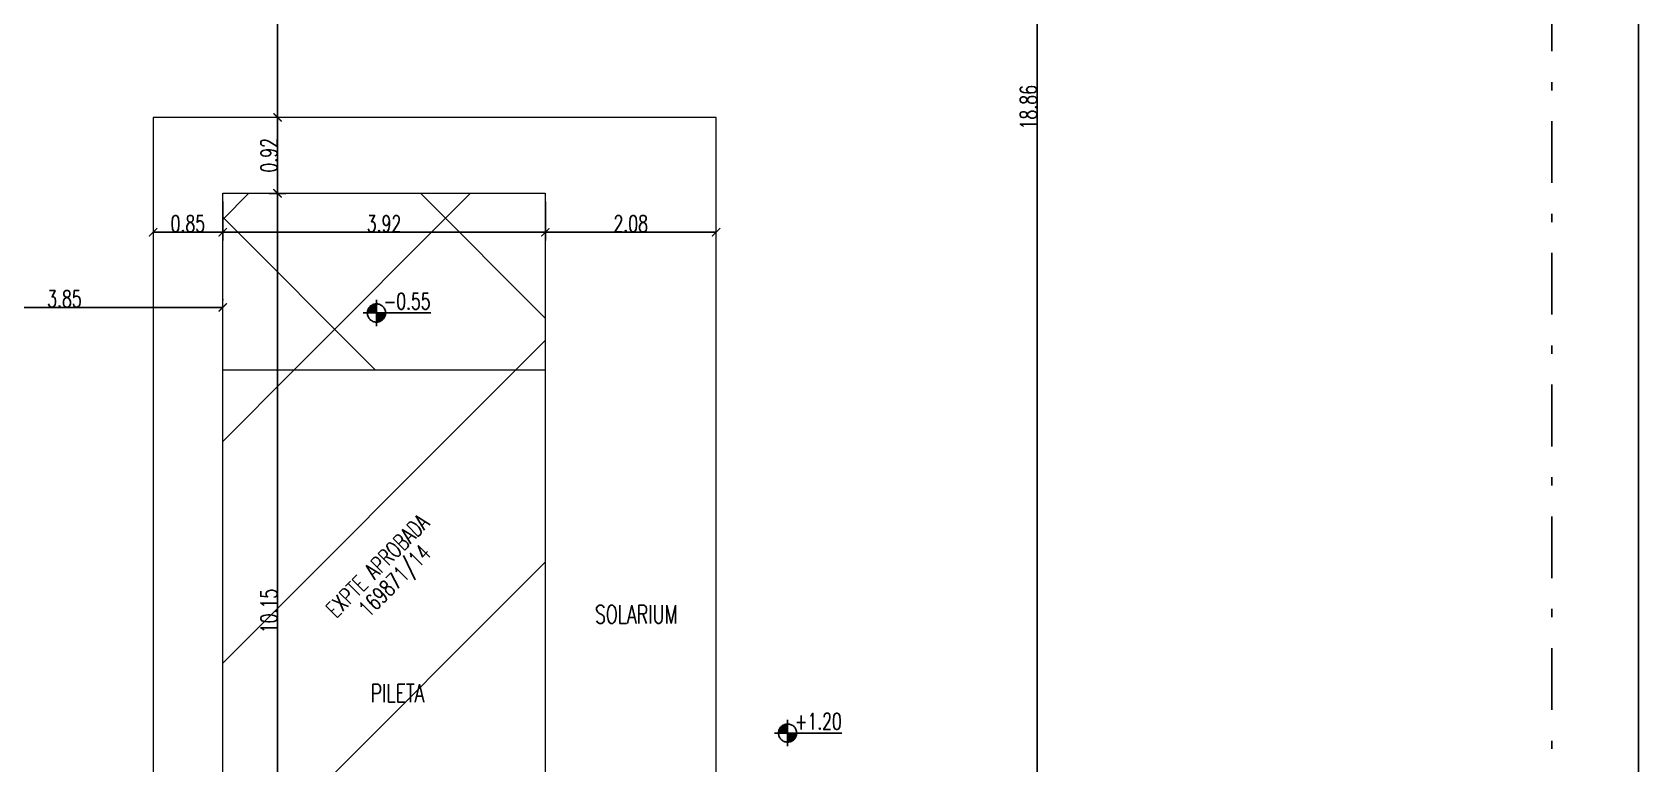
# Model space of a CAD drawing. Header units: millimetres. Extents: x 237 to 802, y 86 to 296.
# Drawn here: x 362.72 to 382.34, y 134.62 to 143.51 of the extents above; entities that cross this region are included whole.
import ezdxf

# ---------------------------------------------------------------- set-up
doc = ezdxf.new("R2010")
doc.units = ezdxf.units.MM
doc.linetypes.add('2040-Superposicion Puentes 20-21-22 con cintas TDC-023-024-025$0$DASHDOT2', pattern=[0.5, 0.25, -0.125, 0, -0.125])
doc.linetypes.add('CENTER', pattern=[50.8, 31.75, -6.35, 6.35, -6.35])
doc.layers.get('Defpoints').update_dxf_attribs({"color": 254})
for name, color, linetype in [('02', 1, 'Continuous'), ('04', 2, 'Continuous'), ('texto', 1, 'Continuous')]:
    doc.layers.add(name, color=color, linetype=linetype)
doc.layers.add('06-SOLADOS', color=9, linetype='Continuous', lineweight=25)
doc.styles.add('GRAL', font='romans.shx', dxfattribs={"width": 0.7})
doc.dimstyles.new('C-100-2', dxfattribs={"dimscale": 0, "dimtxt": 0.2, "dimasz": 0.1, "dimexe": 0.1, "dimexo": 0.1, "dimgap": 0.005, "dimtad": 1, "dimzin": 0, "dimdsep": 46, "dimtxsty": 'GRAL', "dimblk1": 'ARCHTICK', "dimblk2": 'ARCHTICK', "dimsah": 1, "dimcen": 0, "dimclrd": 9, "dimclre": 9, "dimclrt": 1, "dimazin": 0, "dimtfac": 1, "dimtofl": 0, "dimtmove": 0, "dimatfit": 2, "dimldrblk": 'ARCHTICK', "dimfxl": 0, "dimtolj": 1, "dimtzin": 0, "dimarcsym": 0})

# ---------------------------------------------------------------- blocks, each defined once
blk = doc.blocks.new('_ArchTick')
at = {"color": 0, "linetype": 'ByBlock', "const_width": 0.15}
blk.add_lwpolyline([(-0.5, -0.5), (0.5, 0.5)], dxfattribs=at)
blk = doc.blocks.new('*D16')
at = {"color": 9, "lineweight": -2}
for p, q in [((365.035, 141.449), (365.035, 140.976)), ((368.956, 141.449), (368.956, 140.976)), ((365.035, 141.076), (368.956, 141.076))]:
    blk.add_line(p, q, dxfattribs=at)
at = {"layer": 'Defpoints', "color": 0}
for p in [(365.035, 141.549), (368.956, 141.549), (368.956, 141.076)]:
    blk.add_point(p, dxfattribs=at)
at = {"color": 9, "lineweight": -2, "xscale": 0.1, "yscale": 0.1, "zscale": 0.1, "rotation": 180}
blk.add_blockref('_ArchTick', (365.035, 141.076), dxfattribs=at)
at = {"color": 9, "lineweight": -2, "xscale": 0.1, "yscale": 0.1, "zscale": 0.1}
blk.add_blockref('_ArchTick', (368.956, 141.076), dxfattribs=at)
at = {"color": 1, "insert": (366.995, 141.181), "char_height": 0.2, "attachment_point": 5, "style": 'GRAL'}
blk.add_mtext('\\A1;3.92', dxfattribs=at)
blk = doc.blocks.new('*D17')
at = {"color": 9, "lineweight": -2}
for p, q in [((365.6, 141.549), (365.801, 141.549)), ((365.701, 141.549), (365.701, 131.401)), ((365.6, 131.401), (365.801, 131.401))]:
    blk.add_line(p, q, dxfattribs=at)
at = {"layer": 'Defpoints', "color": 0}
for p in [(365.5, 141.549), (365.5, 131.401), (365.701, 131.401)]:
    blk.add_point(p, dxfattribs=at)
at = {"color": 9, "lineweight": -2, "xscale": 0.1, "yscale": 0.1, "zscale": 0.1}
for p, rotation in [((365.701, 141.549), 90), ((365.701, 131.401), 270)]:
    blk.add_blockref('_ArchTick', p, dxfattribs=dict(at, rotation=rotation))
at = {"color": 1, "insert": (365.596, 136.475), "char_height": 0.2, "attachment_point": 5, "rotation": 90, "style": 'GRAL'}
blk.add_mtext('\\A1;10.15', dxfattribs=at)
blk = doc.blocks.new('*D18')
at = {"color": 9, "lineweight": -2}
blk.add_line((365.701, 141.549), (365.701, 142.472), dxfattribs=at)
at = {"layer": 'Defpoints', "color": 0}
for p in [(365.701, 142.472), (365.701, 142.472), (365.701, 141.549)]:
    blk.add_point(p, dxfattribs=at)
at = {"color": 9, "lineweight": -2, "xscale": 0.1, "yscale": 0.1, "zscale": 0.1}
for p, rotation in [((365.701, 142.472), 90), ((365.701, 141.549), 270)]:
    blk.add_blockref('_ArchTick', p, dxfattribs=dict(at, rotation=rotation))
at = {"color": 1, "insert": (365.596, 142.011), "char_height": 0.2, "attachment_point": 5, "rotation": 90, "style": 'GRAL'}
blk.add_mtext('\\A1;0.92', dxfattribs=at)
blk = doc.blocks.new('*D19')
at = {"color": 9, "lineweight": -2}
blk.add_line((365.035, 141.076), (364.188, 141.076), dxfattribs=at)
at = {"layer": 'Defpoints', "color": 0}
for p in [(364.188, 141.076), (364.188, 141.076), (365.035, 141.076)]:
    blk.add_point(p, dxfattribs=at)
at = {"color": 9, "lineweight": -2, "xscale": 0.1, "yscale": 0.1, "zscale": 0.1, "rotation": 180}
blk.add_blockref('_ArchTick', (364.188, 141.076), dxfattribs=at)
at = {"color": 9, "lineweight": -2, "xscale": 0.1, "yscale": 0.1, "zscale": 0.1}
blk.add_blockref('_ArchTick', (365.035, 141.076), dxfattribs=at)
at = {"color": 1, "insert": (364.611, 141.181), "char_height": 0.2, "attachment_point": 5, "style": 'GRAL'}
blk.add_mtext('\\A1;0.85', dxfattribs=at)
blk = doc.blocks.new('*D20')
at = {"color": 9, "lineweight": -2}
blk.add_line((368.956, 141.076), (371.032, 141.076), dxfattribs=at)
at = {"layer": 'Defpoints', "color": 0}
for p in [(368.956, 141.076), (371.032, 141.076), (371.032, 141.076)]:
    blk.add_point(p, dxfattribs=at)
at = {"color": 9, "lineweight": -2, "xscale": 0.1, "yscale": 0.1, "zscale": 0.1, "rotation": 180}
blk.add_blockref('_ArchTick', (368.956, 141.076), dxfattribs=at)
at = {"color": 9, "lineweight": -2, "xscale": 0.1, "yscale": 0.1, "zscale": 0.1}
blk.add_blockref('_ArchTick', (371.032, 141.076), dxfattribs=at)
at = {"color": 1, "insert": (369.994, 141.181), "char_height": 0.2, "attachment_point": 5, "style": 'GRAL'}
blk.add_mtext('\\A1;2.08', dxfattribs=at)
blk = doc.blocks.new('*D35')
at = {"color": 9, "lineweight": -2}
for p, q in [((381.288, 152.025), (382.343, 152.025)), ((382.243, 152.025), (382.243, 105.615)), ((381.288, 105.615), (382.343, 105.615))]:
    blk.add_line(p, q, dxfattribs=at)
at = {"layer": 'Defpoints', "color": 0}
for p in [(381.188, 152.025), (381.188, 105.615), (382.243, 105.615)]:
    blk.add_point(p, dxfattribs=at)
at = {"color": 9, "lineweight": -2, "xscale": 0.1, "yscale": 0.1, "zscale": 0.1}
for p, rotation in [((382.243, 152.025), 90), ((382.243, 105.615), 270)]:
    blk.add_blockref('_ArchTick', p, dxfattribs=dict(at, rotation=rotation))
at = {"color": 1, "insert": (382.138, 128.82), "char_height": 0.2, "attachment_point": 5, "rotation": 90, "style": 'GRAL'}
blk.add_mtext('\\A1;46.41', dxfattribs=at)
blk = doc.blocks.new('*D96')
at = {"color": 9, "lineweight": -2}
for p, q in [((361.188, 142.759), (361.188, 140.063)), ((365.035, 140.163), (361.188, 140.163)), ((365.035, 140.25), (365.035, 140.263))]:
    blk.add_line(p, q, dxfattribs=at)
at = {"layer": 'Defpoints', "color": 0}
for p in [(361.188, 142.859), (361.188, 140.163), (365.035, 140.15)]:
    blk.add_point(p, dxfattribs=at)
at = {"color": 9, "lineweight": -2, "xscale": 0.1, "yscale": 0.1, "zscale": 0.1, "rotation": 180}
blk.add_blockref('_ArchTick', (361.188, 140.163), dxfattribs=at)
at = {"color": 9, "lineweight": -2, "xscale": 0.1, "yscale": 0.1, "zscale": 0.1}
blk.add_blockref('_ArchTick', (365.035, 140.163), dxfattribs=at)
at = {"color": 1, "insert": (363.111, 140.268), "char_height": 0.2, "attachment_point": 5, "style": 'GRAL'}
blk.add_mtext('\\A1;3.85', dxfattribs=at)
blk = doc.blocks.new('*D206')
at = {"color": 9, "lineweight": -2}
blk.add_line((365.701, 142.472), (365.701, 152.025), dxfattribs=at)
at = {"layer": 'Defpoints', "color": 0}
for p in [(365.701, 152.025), (365.701, 152.025), (365.701, 142.472)]:
    blk.add_point(p, dxfattribs=at)
at = {"color": 9, "lineweight": -2, "xscale": 0.1, "yscale": 0.1, "zscale": 0.1}
for p, rotation in [((365.701, 152.025), 90), ((365.701, 142.472), 270)]:
    blk.add_blockref('_ArchTick', p, dxfattribs=dict(at, rotation=rotation))
at = {"color": 1, "insert": (365.596, 147.249), "char_height": 0.2, "attachment_point": 5, "rotation": 90, "style": 'GRAL'}
blk.add_mtext('\\A1;9.55', dxfattribs=at)
blk = doc.blocks.new('*D207')
at = {"color": 9, "lineweight": -2}
for p, q in [((374.188, 152.025), (375.034, 152.025)), ((374.934, 133.165), (374.934, 152.025)), ((374.188, 133.165), (375.034, 133.165))]:
    blk.add_line(p, q, dxfattribs=at)
at = {"layer": 'Defpoints', "color": 0}
for p in [(374.088, 152.025), (374.934, 152.025), (374.088, 133.165)]:
    blk.add_point(p, dxfattribs=at)
at = {"color": 9, "lineweight": -2, "xscale": 0.1, "yscale": 0.1, "zscale": 0.1}
for p, rotation in [((374.934, 152.025), 90), ((374.934, 133.165), 270)]:
    blk.add_blockref('_ArchTick', p, dxfattribs=dict(at, rotation=rotation))
at = {"color": 1, "insert": (374.829, 142.595), "char_height": 0.2, "attachment_point": 5, "rotation": 90, "style": 'GRAL'}
blk.add_mtext('\\A1;18.86', dxfattribs=at)

msp = doc.modelspace()

# ---------------------------------------------------------------- hatches: boundary and pattern name
h = msp.add_hatch()
h.set_pattern_fill('ANSI37', color=9, scale=0.6)
h.set_pattern_definition([(45, (2e-12, -2.89), (-1.347038, 1.347038), []), (135, (2e-12, -2.89), (-1.347038, -1.347038), [])])
h.paths.add_polyline_path([(368.9557, 141.5494), (365.0348, 141.5494), (365.0348, 139.401), (368.9557, 139.401)])
h.paths.add_polyline_path([(366.7319, 141.0309), (367.2586, 141.0309), (367.2586, 141.3309), (366.7319, 141.3309)], flags=24)
h = msp.add_hatch()
h.set_pattern_fill('ANSI31', color=9, scale=0.6)
h.set_pattern_definition([(45, (2e-12, -2.89), (-1.347038, 1.347038), [])])
h.paths.add_polyline_path([(365.0348, 139.401), (368.9557, 139.401), (368.9557, 131.401), (365.0348, 131.401)])
at = {"layer": '04', "linetype": 'CENTER'}
h = msp.add_hatch(dxfattribs=at)
h.set_pattern_fill('ANSI36', color=1, scale=0.000448, style=0)
h.set_pattern_definition([(45, (-316.79605, -325.7846232), (0.0007543415142, 0.0027659188853), [0.003556, -0.0007112, 0, -0.0007112])])
h.paths.add_polyline_path([(366.7927, 140.0956), (366.9031, 140.0956), (366.9031, 140.206, 0.4142136)])
h.paths.add_polyline_path([(367.0134, 140.0956), (366.9031, 140.0956), (366.9031, 139.9853, 0.4142136)])
h = msp.add_hatch(dxfattribs=at)
h.set_pattern_fill('ANSI36', color=1, scale=0.000448, style=0)
h.set_pattern_definition([(45, (-311.7984838, -330.8877337), (0.0007543415142, 0.0027659188853), [0.003556, -0.0007112, 0, -0.0007112])])
h.paths.add_polyline_path([(371.7903, 134.9925), (371.9006, 134.9925), (371.9006, 135.1029, 0.4142136)])
h.paths.add_polyline_path([(372.011, 134.9925), (371.9006, 134.9925), (371.9006, 134.8821, 0.4142136)])

# ---------------------------------------------------------------- linework, layer by layer
at = {"color": 7, "linetype": '2040-Superposicion Puentes 20-21-22 con cintas TDC-023-024-025$0$DASHDOT2', "ltscale": 3}
msp.add_line((381.1879, 152.0253), (381.1879, 105.6153), dxfattribs=at)
at = {"layer": '04', "color": 1, "linetype": 'CENTER'}
for p, q in [((366.9031, 140.256), (366.9031, 139.9353)), ((366.7427, 140.0956), (367.5632, 140.0956)), ((371.9006, 135.1529), (371.9006, 134.8321)), ((371.7403, 134.9925), (372.5607, 134.9925))]:
    msp.add_line(p, q, dxfattribs=at)
for centre in [(366.9031, 140.0956), (371.9006, 134.9925)]:
    msp.add_circle(centre, 0.1104, dxfattribs=at)
at = {"layer": '06-SOLADOS', "color": 1, "lineweight": 9}
for p, q in [((365.0348, 131.401), (365.0348, 141.5494)), ((365.0348, 141.5494), (368.9557, 141.5494)), ((368.9557, 141.5494), (368.9557, 131.401)), ((368.9557, 139.401), (365.0348, 139.401))]:
    msp.add_line(p, q, dxfattribs=at)
msp.add_lwpolyline([(364.1879, 142.472), (364.1879, 130.9053), (371.0315, 130.9053), (371.0315, 142.472)], close=True, dxfattribs=at)

# ---------------------------------------------------------------- texts
at = {"layer": '02', "style": 'GRAL', "width": 0.7}
for s, p in [('EXPTE APROBADA', (366.4109, 136.3783)), ('169871/14', (366.808, 136.3856))]:
    msp.add_text(s, height=0.2, rotation=45, dxfattribs=at).set_placement(p)
for s, p in [('SOLARIUM', (369.5595, 136.3248)), ('PILETA', (366.8335, 135.3666))]:
    msp.add_text(s, height=0.22, dxfattribs=at).set_placement(p)
at = {"layer": 'texto', "style": 'GRAL', "width": 0.7}
for s, p in [('-0.55', (366.9905, 140.1393)), ('+1.20', (371.9881, 135.0362))]:
    msp.add_text(s, height=0.198, dxfattribs=at).set_placement(p)

# ---------------------------------------------------------------- dimensions: what is measured, and where the dimension line sits
at = {"color": 9}
for base, p1, p2, picture, middle in [((365.7008, 152.0253), (365.7008, 142.472), (365.7008, 152.0253), '*D206', (365.5958, 147.2486)), ((374.9337, 152.0253), (374.0879, 133.1653), (374.0879, 152.0253), '*D207', (374.8287, 142.5953)), ((382.2426, 105.6153), (381.1879, 152.0253), (381.1879, 105.6153), '*D35', (382.1376, 128.8203)), ((365.7008, 142.472), (365.7008, 141.5494), (365.7008, 142.472), '*D18', (365.5958, 142.0107)), ((365.7008, 131.401), (365.5002, 141.5494), (365.5002, 131.401), '*D17', (365.5958, 136.4752))]:
    dim = msp.add_linear_dim(base=base, p1=p1, p2=p2, angle=90, dimstyle='C-100-2', override={"dimscale": 1}, dxfattribs=at)
    dim.commit()
    dim.dimension.update_dxf_attribs({"geometry": picture, "text_midpoint": middle})
for base, p1, p2, picture, middle in [((361.1879, 140.1632), (365.0348, 140.1502), (361.1879, 142.8592), '*D96', (363.1113, 140.2682)), ((368.9557, 141.0759), (365.0348, 141.5494), (368.9557, 141.5494), '*D16', (366.9952, 141.1809)), ((364.1879, 141.0759), (365.0348, 141.0759), (364.1879, 141.0759), '*D19', (364.6113, 141.1809)), ((371.0315, 141.0759), (368.9557, 141.0759), (371.0315, 141.0759), '*D20', (369.9936, 141.1809))]:
    dim = msp.add_linear_dim(base=base, p1=p1, p2=p2, dimstyle='C-100-2', override={"dimscale": 1}, dxfattribs=at)
    dim.commit()
    dim.dimension.update_dxf_attribs({"geometry": picture, "text_midpoint": middle})

doc.saveas('drawing.dxf')
